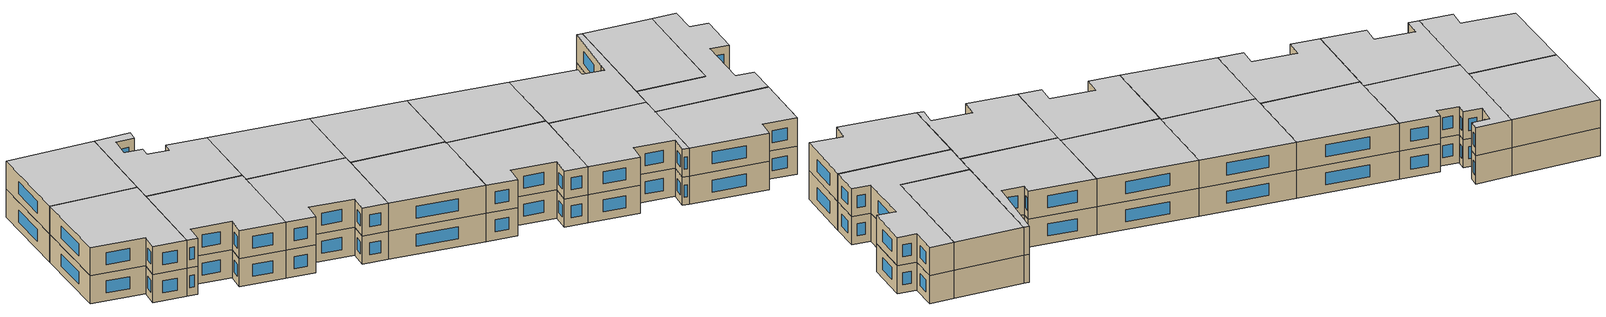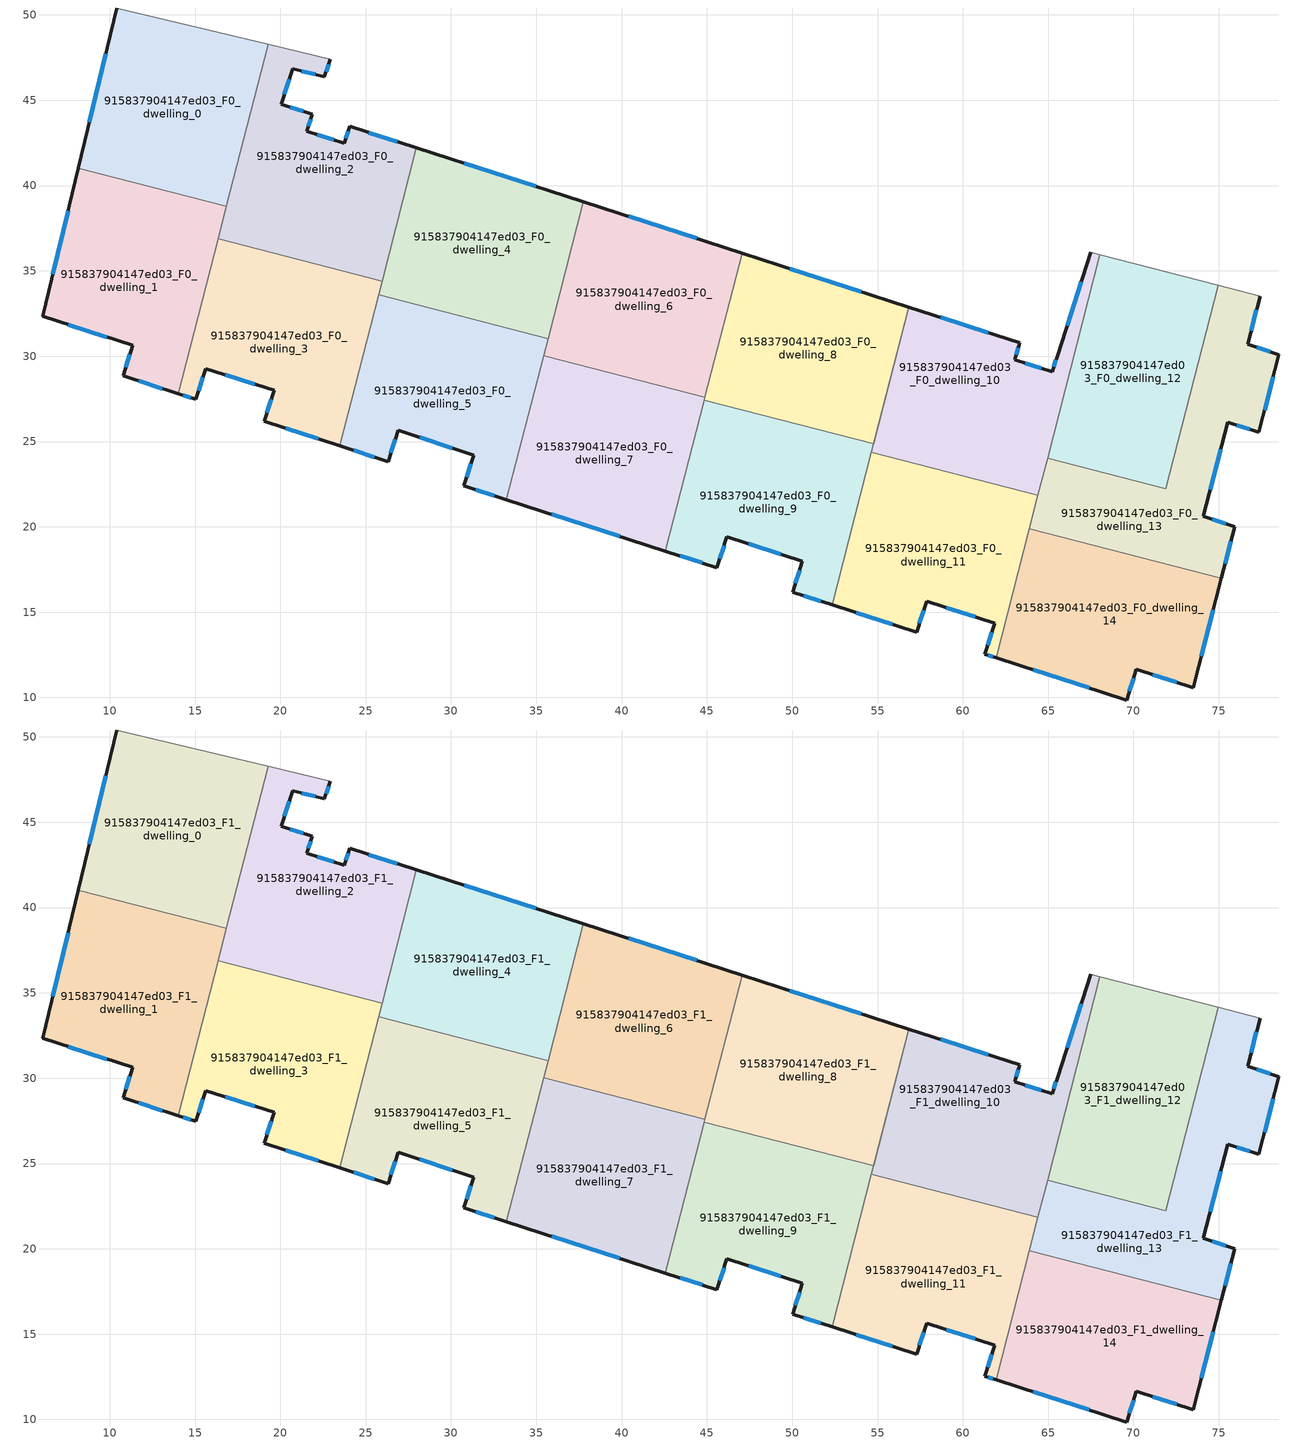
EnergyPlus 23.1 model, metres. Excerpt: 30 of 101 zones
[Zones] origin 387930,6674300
915837904147ed03_F0_dwelling_0
 floor ground (EU_floor_Construction): 19.29,48.27 16.84,38.78 8.16,41.01 10.42,50.41 z0
 wall outside (EU_wall_Construction): 10.42,50.41 8.16,41.01 z0:3
 wall to 915837904147ed03_F0_dwelling_1 (EU_wall_Construction): 8.16,41.01 16.84,38.78 z0:3
 wall adiabatic (EU_wall_Construction): 19.29,48.27 10.42,50.41 z0:3
 wall to 915837904147ed03_F0_dwelling_2 (EU_wall_Construction): 16.84,38.78 19.29,48.27 z0:3
 window (EU_Window_Construction): 9.78,47.72 8.81,43.7 z0.86:2.14
915837904147ed03_F0_dwelling_1
 floor ground (EU_floor_Construction): 16.84,38.78 14.01,27.8 10.78,28.85 11.35,30.63 6.06,32.34 8.16,41.01 z0
 wall outside (EU_wall_Construction): 8.16,41.01 6.06,32.34 11.35,30.63 10.78,28.85 14.01,27.8 z0:3
 wall to 915837904147ed03_F0_dwelling_3 (EU_wall_Construction): 14.01,27.8 16.35,36.88 z0:3
 wall to 915837904147ed03_F0_dwelling_2 (EU_wall_Construction): 16.35,36.88 16.84,38.77 z0:3
 window (EU_Window_Construction): 7.56,38.54 6.66,34.82 / 11.71,28.55 13.09,28.1 / 11.19,30.12 10.94,29.36 / 7.57,31.85 9.84,31.12 z0.86:2.14
915837904147ed03_F0_dwelling_10
 floor ground (EU_floor_Construction): 68.03,35.94 64.4,21.84 54.64,24.36 56.84,32.88 63.35,30.78 63.03,29.8 65.23,29.09 65.55,30.07 67.49,36.08 z0
 wall outside (EU_wall_Construction): 67.49,36.08 65.55,30.07 65.23,29.09 63.03,29.8 63.35,30.78 56.84,32.88 z0:3
 wall adiabatic (EU_wall_Construction): 68.03,35.94 67.49,36.08 z0:3
 wall to 915837904147ed03_F0_dwelling_11 (EU_wall_Construction): 54.64,24.36 64.4,21.84 z0:3
 wall to 915837904147ed03_F0_dwelling_12 (EU_wall_Construction): 64.96,24.03 68.03,35.94 z0:3
 wall to 915837904147ed03_F0_dwelling_9 (EU_wall_Construction): 56.84,32.88 54.64,24.36 z0:3
 wall to 915837904147ed03_F0_dwelling_13 (EU_wall_Construction): 64.4,21.84 64.96,24.03 z0:3
 window (EU_Window_Construction): 63.12,30.08 63.26,30.5 / 64.6,29.3 63.66,29.6 / 65.46,29.79 65.32,29.37 / 66.94,34.36 66.11,31.79 / 61.49,31.38 58.7,32.28 z0.86:2.14
915837904147ed03_F0_dwelling_11
 floor ground (EU_floor_Construction): 64.4,21.84 61.94,12.32 61.29,12.53 61.87,14.35 57.88,15.64 57.29,13.83 52.34,15.42 54.64,24.36 z0
 wall outside (EU_wall_Construction): 52.34,15.42 57.29,13.83 57.88,15.64 61.87,14.35 61.29,12.53 61.94,12.32 z0:3
 wall to 915837904147ed03_F0_dwelling_14 (EU_wall_Construction): 61.94,12.32 63.89,19.87 z0:3
 wall to 915837904147ed03_F0_dwelling_9 (EU_wall_Construction): 54.64,24.36 52.34,15.42 z0:3
 wall to 915837904147ed03_F0_dwelling_13 (EU_wall_Construction): 63.89,19.87 64.4,21.84 z0:3
 window (EU_Window_Construction): 61.71,13.83 61.46,13.05 / 59.02,15.27 60.73,14.72 / 57.46,14.34 57.71,15.12 / 53.75,14.97 55.88,14.28 / 61.48,12.47 61.76,12.38 z0.86:2.14
915837904147ed03_F0_dwelling_12
 floor ground (EU_floor_Construction): 74.96,34.15 71.89,22.24 64.96,24.03 68.03,35.94 z0
 wall to 915837904147ed03_F0_dwelling_13 (EU_wall_Construction): 64.96,24.03 71.89,22.24 74.96,34.15 z0:3
 wall adiabatic (EU_wall_Construction): 74.96,34.15 68.03,35.94 z0:3
915837904147ed03_F0_dwelling_13
 floor ground (EU_floor_Construction): 77.42,33.52 76.69,30.69 78.53,30.09 77.35,25.54 75.51,26.13 74.09,20.61 75.93,20.01 75.15,16.97 63.89,19.88 64.96,24.03 71.89,22.24 74.96,34.15 z0
 wall outside (EU_wall_Construction): 75.15,16.97 75.93,20.01 74.09,20.61 75.51,26.13 77.35,25.54 78.53,30.09 76.69,30.69 77.42,33.52 z0:3
 wall adiabatic (EU_wall_Construction): 77.42,33.52 74.96,34.15 z0:3
 wall to 915837904147ed03_F0_dwelling_14 (EU_wall_Construction): 63.89,19.88 75.15,16.97 z0:3
 window (EU_Window_Construction): 76.9,31.5 77.21,32.71 / 78,30.26 77.21,30.52 / 77.69,26.84 78.19,28.79 / 76.04,25.97 76.83,25.71 / 74.5,22.19 75.11,24.56 / 75.4,20.18 74.62,20.44 / 75.37,17.84 75.7,19.14 z0.86:2.14
915837904147ed03_F0_dwelling_14
 floor ground (EU_floor_Construction): 75.15,16.97 73.49,10.58 70.18,11.65 69.6,9.85 61.94,12.32 63.89,19.88 z0
 wall outside (EU_wall_Construction): 61.94,12.32 69.6,9.85 70.18,11.65 73.49,10.58 75.15,16.97 z0:3
 window (EU_Window_Construction): 73.97,12.4 74.67,15.15 / 71.12,11.34 72.55,10.88 / 69.76,10.36 70.01,11.13 / 64.13,11.62 67.41,10.56 z0.86:2.14
915837904147ed03_F0_dwelling_2
 floor ground (EU_floor_Construction): 22.92,47.39 22.59,46.38 20.72,46.84 20.05,44.76 21.87,44.18 21.55,43.18 23.74,42.48 24.07,43.47 27.98,42.2 25.97,34.4 16.35,36.88 19.29,48.27 z0
 wall outside (EU_wall_Construction): 27.98,42.2 24.07,43.47 23.74,42.48 21.55,43.18 21.87,44.18 20.05,44.76 20.72,46.84 22.59,46.38 22.92,47.39 z0:3
 wall to 915837904147ed03_F0_dwelling_3 (EU_wall_Construction): 16.35,36.88 25.97,34.4 z0:3
 wall adiabatic (EU_wall_Construction): 22.92,47.39 19.29,48.27 z0:3
 wall to 915837904147ed03_F0_dwelling_4 (EU_wall_Construction): 25.97,34.4 27.98,42.2 z0:3
 window (EU_Window_Construction): 22.68,46.67 22.82,47.1 / 21.25,46.71 22.05,46.51 / 20.24,45.36 20.53,46.24 / 21.35,44.35 20.57,44.6 / 21.64,43.46 21.78,43.89 / 23.12,42.68 22.18,42.98 / 23.97,43.19 23.84,42.76 / 26.86,42.57 25.18,43.11 z0.86:2.14
915837904147ed03_F0_dwelling_3
 floor ground (EU_floor_Construction): 25.97,34.4 23.48,24.75 19.04,26.18 19.63,27.99 15.63,29.28 15.04,27.47 14.01,27.8 16.35,36.88 z0
 wall outside (EU_wall_Construction): 14.01,27.8 15.04,27.47 15.63,29.28 19.63,27.99 19.04,26.18 23.48,24.75 z0:3
 wall to 915837904147ed03_F0_dwelling_5 (EU_wall_Construction): 23.48,24.75 25.76,33.6 z0:3
 wall to 915837904147ed03_F0_dwelling_4 (EU_wall_Construction): 25.76,33.59 25.97,34.4 z0:3
 window (EU_Window_Construction): 15.21,27.99 15.46,28.76 / 14.31,27.71 14.75,27.57 / 20.31,25.77 22.21,25.16 / 19.46,27.47 19.21,26.7 / 16.77,28.91 18.49,28.36 z0.86:2.14
915837904147ed03_F0_dwelling_4
 floor ground (EU_floor_Construction): 37.75,39.05 35.69,31.04 25.76,33.59 27.98,42.2 z0
 wall outside (EU_wall_Construction): 37.75,39.05 27.98,42.2 z0:3
 wall to 915837904147ed03_F0_dwelling_5 (EU_wall_Construction): 25.76,33.59 35.69,31.04 z0:3
 wall to 915837904147ed03_F0_dwelling_6 (EU_wall_Construction): 35.69,31.04 37.75,39.05 z0:3
 window (EU_Window_Construction): 34.96,39.95 30.77,41.3 z0.86:2.14
915837904147ed03_F0_dwelling_5
 floor ground (EU_floor_Construction): 35.69,31.04 33.25,21.59 30.74,22.4 31.33,24.21 26.9,25.65 26.32,23.83 23.48,24.75 25.76,33.59 z0
 wall outside (EU_wall_Construction): 23.48,24.75 26.32,23.83 26.9,25.65 31.33,24.21 30.74,22.4 33.25,21.59 z0:3
 wall to 915837904147ed03_F0_dwelling_7 (EU_wall_Construction): 33.25,21.59 35.43,30.03 z0:3
 wall to 915837904147ed03_F0_dwelling_6 (EU_wall_Construction): 35.43,30.03 35.69,31.03 z0:3
 window (EU_Window_Construction): 26.49,24.35 26.73,25.13 / 24.29,24.48 25.51,24.09 / 31.46,22.17 32.54,21.82 / 31.16,23.69 30.91,22.92 / 28.16,25.24 30.06,24.62 z0.86:2.14
915837904147ed03_F0_dwelling_6
 floor ground (EU_floor_Construction): 47.06,36.04 44.89,27.6 35.43,30.03 37.75,39.05 z0
 wall outside (EU_wall_Construction): 47.06,36.04 37.75,39.05 z0:3
 wall to 915837904147ed03_F0_dwelling_7 (EU_wall_Construction): 35.43,30.03 44.89,27.6 z0:3
 wall to 915837904147ed03_F0_dwelling_8 (EU_wall_Construction): 44.89,27.6 47.06,36.04 z0:3
 window (EU_Window_Construction): 44.4,36.9 40.41,38.19 z0.86:2.14
915837904147ed03_F0_dwelling_7
 floor ground (EU_floor_Construction): 44.89,27.6 42.56,18.58 33.25,21.59 35.43,30.03 z0
 wall outside (EU_wall_Construction): 33.25,21.59 42.56,18.58 z0:3
 wall to 915837904147ed03_F0_dwelling_9 (EU_wall_Construction): 42.56,18.58 44.84,27.43 z0:3
 wall to 915837904147ed03_F0_dwelling_8 (EU_wall_Construction): 44.84,27.43 44.89,27.6 z0:3
 window (EU_Window_Construction): 35.91,20.73 39.9,19.44 z0.86:2.14
915837904147ed03_F0_dwelling_8
 floor ground (EU_floor_Construction): 56.84,32.88 54.77,24.87 44.84,27.43 47.06,36.04 z0
 wall outside (EU_wall_Construction): 56.84,32.88 47.06,36.04 z0:3
 wall to 915837904147ed03_F0_dwelling_9 (EU_wall_Construction): 44.84,27.43 54.77,24.87 56.84,32.88 z0:3
 window (EU_Window_Construction): 54.05,33.79 49.86,35.14 z0.86:2.14
915837904147ed03_F0_dwelling_9
 floor ground (EU_floor_Construction): 54.77,24.87 52.34,15.42 50.02,16.17 50.6,17.99 46.17,19.42 45.59,17.61 42.56,18.58 44.84,27.43 z0
 wall outside (EU_wall_Construction): 42.56,18.58 45.59,17.61 46.17,19.42 50.6,17.99 50.02,16.17 52.34,15.42 z0:3
 window (EU_Window_Construction): 43.43,18.3 44.72,17.89 / 50.68,15.96 51.67,15.64 / 50.43,17.47 50.18,16.69 / 47.44,19.01 49.34,18.4 / 45.75,18.12 46.01,18.9 z0.86:2.14
915837904147ed03_F1_dwelling_0
 floor to 915837904147ed03_F0_dwelling_0 (EU_floor_Construction): 19.29,48.27 16.84,38.78 8.16,41.01 10.42,50.41 z3
 wall outside (EU_wall_Construction): 10.42,50.41 8.16,41.01 z3:6
 wall to 915837904147ed03_F1_dwelling_1 (EU_wall_Construction): 8.16,41.01 16.84,38.78 z3:6
 wall adiabatic (EU_wall_Construction): 19.29,48.27 10.42,50.41 z3:6
 wall to 915837904147ed03_F1_dwelling_2 (EU_wall_Construction): 16.84,38.78 19.29,48.27 z3:6
 window (EU_Window_Construction): 9.78,47.72 8.81,43.7 z3.86:5.14
 ceiling to 915837904147ed03_F2_dwelling_0 (EU_floor_Construction): 16.84,38.78 19.29,48.27 10.42,50.41 8.16,41.01 z6
915837904147ed03_F1_dwelling_1
 floor to 915837904147ed03_F0_dwelling_1 (EU_floor_Construction): 16.84,38.78 14.01,27.8 10.78,28.85 11.35,30.63 6.06,32.34 8.16,41.01 z3
 wall outside (EU_wall_Construction): 8.16,41.01 6.06,32.34 11.35,30.63 10.78,28.85 14.01,27.8 z3:6
 wall to 915837904147ed03_F1_dwelling_3 (EU_wall_Construction): 14.01,27.8 16.35,36.88 z3:6
 wall to 915837904147ed03_F1_dwelling_2 (EU_wall_Construction): 16.35,36.88 16.84,38.77 z3:6
 window (EU_Window_Construction): 7.56,38.54 6.66,34.82 / 11.71,28.55 13.09,28.1 / 11.19,30.12 10.94,29.36 / 7.57,31.85 9.84,31.12 z3.86:5.14
 ceiling to 915837904147ed03_F2_dwelling_1 (EU_floor_Construction): 14.01,27.8 16.84,38.78 8.16,41.01 6.06,32.34 11.35,30.63 10.78,28.85 z6
915837904147ed03_F1_dwelling_10
 floor to 915837904147ed03_F0_dwelling_10 (EU_floor_Construction): 68.03,35.94 64.4,21.84 54.64,24.36 56.84,32.88 63.35,30.78 63.03,29.8 65.23,29.09 65.55,30.07 67.49,36.08 z3
 wall outside (EU_wall_Construction): 67.49,36.08 65.55,30.07 65.23,29.09 63.03,29.8 63.35,30.78 56.84,32.88 z3:6
 wall adiabatic (EU_wall_Construction): 68.03,35.94 67.49,36.08 z3:6
 wall to 915837904147ed03_F1_dwelling_11 (EU_wall_Construction): 54.64,24.36 64.4,21.84 z3:6
 wall to 915837904147ed03_F1_dwelling_12 (EU_wall_Construction): 64.96,24.03 68.03,35.94 z3:6
 wall to 915837904147ed03_F1_dwelling_9 (EU_wall_Construction): 56.84,32.88 54.64,24.36 z3:6
 wall to 915837904147ed03_F1_dwelling_13 (EU_wall_Construction): 64.4,21.84 64.96,24.03 z3:6
 window (EU_Window_Construction): 63.12,30.08 63.26,30.5 / 64.6,29.3 63.66,29.6 / 65.46,29.79 65.32,29.37 / 66.94,34.36 66.11,31.79 / 61.49,31.38 58.7,32.28 z3.86:5.14
 ceiling to 915837904147ed03_F2_dwelling_10 (EU_floor_Construction): 64.4,21.84 68.03,35.94 67.49,36.08 65.55,30.07 65.23,29.09 63.03,29.8 63.35,30.78 56.84,32.88 54.64,24.36 z6
915837904147ed03_F1_dwelling_11
 floor to 915837904147ed03_F0_dwelling_11 (EU_floor_Construction): 64.4,21.84 61.94,12.32 61.29,12.53 61.87,14.35 57.88,15.64 57.29,13.83 52.34,15.42 54.64,24.36 z3
 wall outside (EU_wall_Construction): 52.34,15.42 57.29,13.83 57.88,15.64 61.87,14.35 61.29,12.53 61.94,12.32 z3:6
 wall to 915837904147ed03_F1_dwelling_14 (EU_wall_Construction): 61.94,12.32 63.89,19.87 z3:6
 wall to 915837904147ed03_F1_dwelling_9 (EU_wall_Construction): 54.64,24.36 52.34,15.42 z3:6
 wall to 915837904147ed03_F1_dwelling_13 (EU_wall_Construction): 63.89,19.87 64.4,21.84 z3:6
 window (EU_Window_Construction): 61.71,13.83 61.46,13.05 / 59.02,15.27 60.73,14.72 / 57.46,14.34 57.71,15.12 / 53.75,14.97 55.88,14.28 / 61.48,12.47 61.76,12.38 z3.86:5.14
 ceiling to 915837904147ed03_F2_dwelling_11 (EU_floor_Construction): 61.94,12.32 64.4,21.84 54.64,24.36 52.34,15.42 57.29,13.83 57.88,15.64 61.87,14.35 61.29,12.53 z6
915837904147ed03_F1_dwelling_12
 floor to 915837904147ed03_F0_dwelling_12 (EU_floor_Construction): 74.96,34.15 71.89,22.24 64.96,24.03 68.03,35.94 z3
 wall to 915837904147ed03_F1_dwelling_13 (EU_wall_Construction): 64.96,24.03 71.89,22.24 74.96,34.15 z3:6
 wall adiabatic (EU_wall_Construction): 74.96,34.15 68.03,35.94 z3:6
 ceiling to 915837904147ed03_F2_dwelling_12 (EU_floor_Construction): 71.89,22.24 74.96,34.15 68.03,35.94 64.96,24.03 z6
915837904147ed03_F1_dwelling_13
 floor to 915837904147ed03_F0_dwelling_13 (EU_floor_Construction): 77.42,33.52 76.69,30.69 78.53,30.09 77.35,25.54 75.51,26.13 74.09,20.61 75.93,20.01 75.15,16.97 63.89,19.88 64.96,24.03 71.89,22.24 74.96,34.15 z3
 wall outside (EU_wall_Construction): 75.15,16.97 75.93,20.01 74.09,20.61 75.51,26.13 77.35,25.54 78.53,30.09 76.69,30.69 77.42,33.52 z3:6
 wall adiabatic (EU_wall_Construction): 77.42,33.52 74.96,34.15 z3:6
 wall to 915837904147ed03_F1_dwelling_14 (EU_wall_Construction): 63.89,19.88 75.15,16.97 z3:6
 window (EU_Window_Construction): 76.9,31.5 77.21,32.71 / 78,30.26 77.21,30.52 / 77.69,26.84 78.19,28.79 / 76.04,25.97 76.83,25.71 / 74.5,22.19 75.11,24.56 / 75.4,20.18 74.62,20.44 / 75.37,17.84 75.7,19.14 z3.86:5.14
 ceiling to 915837904147ed03_F2_dwelling_13 (EU_floor_Construction): 75.15,16.97 75.93,20.01 74.09,20.61 75.51,26.13 77.35,25.54 78.53,30.09 76.69,30.69 77.42,33.52 74.96,34.15 71.89,22.24 64.96,24.03 63.89,19.88 z6
915837904147ed03_F1_dwelling_14
 floor to 915837904147ed03_F0_dwelling_14 (EU_floor_Construction): 75.15,16.97 73.49,10.58 70.18,11.65 69.6,9.85 61.94,12.32 63.89,19.88 z3
 wall outside (EU_wall_Construction): 61.94,12.32 69.6,9.85 70.18,11.65 73.49,10.58 75.15,16.97 z3:6
 window (EU_Window_Construction): 73.97,12.4 74.67,15.15 / 71.12,11.34 72.55,10.88 / 69.76,10.36 70.01,11.13 / 64.13,11.62 67.41,10.56 z3.86:5.14
 ceiling to 915837904147ed03_F2_dwelling_14 (EU_floor_Construction): 73.49,10.58 75.15,16.97 63.89,19.88 61.94,12.32 69.6,9.85 70.18,11.65 z6
915837904147ed03_F1_dwelling_2
 floor to 915837904147ed03_F0_dwelling_2 (EU_floor_Construction): 22.92,47.39 22.59,46.38 20.72,46.84 20.05,44.76 21.87,44.18 21.55,43.18 23.74,42.48 24.07,43.47 27.98,42.2 25.97,34.4 16.35,36.88 19.29,48.27 z3
 wall outside (EU_wall_Construction): 27.98,42.2 24.07,43.47 23.74,42.48 21.55,43.18 21.87,44.18 20.05,44.76 20.72,46.84 22.59,46.38 22.92,47.39 z3:6
 wall to 915837904147ed03_F1_dwelling_3 (EU_wall_Construction): 16.35,36.88 25.97,34.4 z3:6
 wall adiabatic (EU_wall_Construction): 22.92,47.39 19.29,48.27 z3:6
 wall to 915837904147ed03_F1_dwelling_4 (EU_wall_Construction): 25.97,34.4 27.98,42.2 z3:6
 window (EU_Window_Construction): 22.68,46.67 22.82,47.1 / 21.25,46.71 22.05,46.51 / 20.24,45.36 20.53,46.24 / 21.35,44.35 20.57,44.6 / 21.64,43.46 21.78,43.89 / 23.12,42.68 22.18,42.98 / 23.97,43.19 23.84,42.76 / 26.86,42.57 25.18,43.11 z3.86:5.14
 ceiling to 915837904147ed03_F2_dwelling_2 (EU_floor_Construction): 25.97,34.4 27.98,42.2 24.07,43.47 23.74,42.48 21.55,43.18 21.87,44.18 20.05,44.76 20.72,46.84 22.59,46.38 22.92,47.39 19.29,48.27 16.35,36.88 z6
915837904147ed03_F1_dwelling_3
 floor to 915837904147ed03_F0_dwelling_3 (EU_floor_Construction): 25.97,34.4 23.48,24.75 19.04,26.18 19.63,27.99 15.63,29.28 15.04,27.47 14.01,27.8 16.35,36.88 z3
 wall outside (EU_wall_Construction): 14.01,27.8 15.04,27.47 15.63,29.28 19.63,27.99 19.04,26.18 23.48,24.75 z3:6
 wall to 915837904147ed03_F1_dwelling_5 (EU_wall_Construction): 23.48,24.75 25.76,33.6 z3:6
 wall to 915837904147ed03_F1_dwelling_4 (EU_wall_Construction): 25.76,33.59 25.97,34.4 z3:6
 window (EU_Window_Construction): 15.21,27.99 15.46,28.76 / 14.31,27.71 14.75,27.57 / 20.31,25.77 22.21,25.16 / 19.46,27.47 19.21,26.7 / 16.77,28.91 18.49,28.36 z3.86:5.14
 ceiling to 915837904147ed03_F2_dwelling_3 (EU_floor_Construction): 23.48,24.75 25.97,34.4 16.35,36.88 14.01,27.8 15.04,27.47 15.63,29.28 19.63,27.99 19.04,26.18 z6
915837904147ed03_F1_dwelling_4
 floor to 915837904147ed03_F0_dwelling_4 (EU_floor_Construction): 37.75,39.05 35.69,31.04 25.76,33.59 27.98,42.2 z3
 wall outside (EU_wall_Construction): 37.75,39.05 27.98,42.2 z3:6
 wall to 915837904147ed03_F1_dwelling_5 (EU_wall_Construction): 25.76,33.59 35.69,31.04 z3:6
 wall to 915837904147ed03_F1_dwelling_6 (EU_wall_Construction): 35.69,31.04 37.75,39.05 z3:6
 window (EU_Window_Construction): 34.96,39.95 30.77,41.3 z3.86:5.14
 ceiling to 915837904147ed03_F2_dwelling_4 (EU_floor_Construction): 35.69,31.04 37.75,39.05 27.98,42.2 25.76,33.59 z6
915837904147ed03_F1_dwelling_5
 floor to 915837904147ed03_F0_dwelling_5 (EU_floor_Construction): 35.69,31.04 33.25,21.59 30.74,22.4 31.33,24.21 26.9,25.65 26.32,23.83 23.48,24.75 25.76,33.59 z3
 wall outside (EU_wall_Construction): 23.48,24.75 26.32,23.83 26.9,25.65 31.33,24.21 30.74,22.4 33.25,21.59 z3:6
 wall to 915837904147ed03_F1_dwelling_7 (EU_wall_Construction): 33.25,21.59 35.43,30.03 z3:6
 wall to 915837904147ed03_F1_dwelling_6 (EU_wall_Construction): 35.43,30.03 35.69,31.03 z3:6
 window (EU_Window_Construction): 26.49,24.35 26.73,25.13 / 24.29,24.48 25.51,24.09 / 31.46,22.17 32.54,21.82 / 31.16,23.69 30.91,22.92 / 28.16,25.24 30.06,24.62 z3.86:5.14
 ceiling to 915837904147ed03_F2_dwelling_5 (EU_floor_Construction): 33.25,21.59 35.69,31.04 25.76,33.59 23.48,24.75 26.32,23.83 26.9,25.65 31.33,24.21 30.74,22.4 z6
915837904147ed03_F1_dwelling_6
 floor to 915837904147ed03_F0_dwelling_6 (EU_floor_Construction): 47.06,36.04 44.89,27.6 35.43,30.03 37.75,39.05 z3
 wall outside (EU_wall_Construction): 47.06,36.04 37.75,39.05 z3:6
 wall to 915837904147ed03_F1_dwelling_7 (EU_wall_Construction): 35.43,30.03 44.89,27.6 z3:6
 wall to 915837904147ed03_F1_dwelling_8 (EU_wall_Construction): 44.89,27.6 47.06,36.04 z3:6
 window (EU_Window_Construction): 44.4,36.9 40.41,38.19 z3.86:5.14
 ceiling to 915837904147ed03_F2_dwelling_6 (EU_floor_Construction): 44.89,27.6 47.06,36.04 37.75,39.05 35.43,30.03 z6
915837904147ed03_F1_dwelling_7
 floor to 915837904147ed03_F0_dwelling_7 (EU_floor_Construction): 44.89,27.6 42.56,18.58 33.25,21.59 35.43,30.03 z3
 wall outside (EU_wall_Construction): 33.25,21.59 42.56,18.58 z3:6
 wall to 915837904147ed03_F1_dwelling_9 (EU_wall_Construction): 42.56,18.58 44.84,27.43 z3:6
 wall to 915837904147ed03_F1_dwelling_8 (EU_wall_Construction): 44.84,27.43 44.89,27.6 z3:6
 window (EU_Window_Construction): 35.91,20.73 39.9,19.44 z3.86:5.14
 ceiling to 915837904147ed03_F2_dwelling_7 (EU_floor_Construction): 42.56,18.58 44.89,27.6 35.43,30.03 33.25,21.59 z6
915837904147ed03_F1_dwelling_8
 floor to 915837904147ed03_F0_dwelling_8 (EU_floor_Construction): 56.84,32.88 54.77,24.87 44.84,27.43 47.06,36.04 z3
 wall outside (EU_wall_Construction): 56.84,32.88 47.06,36.04 z3:6
 wall to 915837904147ed03_F1_dwelling_9 (EU_wall_Construction): 44.84,27.43 54.77,24.87 56.84,32.88 z3:6
 window (EU_Window_Construction): 54.05,33.79 49.86,35.14 z3.86:5.14
 ceiling to 915837904147ed03_F2_dwelling_8 (EU_floor_Construction): 54.77,24.87 56.84,32.88 47.06,36.04 44.84,27.43 z6
915837904147ed03_F1_dwelling_9
 floor to 915837904147ed03_F0_dwelling_9 (EU_floor_Construction): 54.77,24.87 52.34,15.42 50.02,16.17 50.6,17.99 46.17,19.42 45.59,17.61 42.56,18.58 44.84,27.43 z3
 wall outside (EU_wall_Construction): 42.56,18.58 45.59,17.61 46.17,19.42 50.6,17.99 50.02,16.17 52.34,15.42 z3:6
 window (EU_Window_Construction): 43.43,18.3 44.72,17.89 / 50.68,15.96 51.67,15.64 / 50.43,17.47 50.18,16.69 / 47.44,19.01 49.34,18.4 / 45.75,18.12 46.01,18.9 z3.86:5.14
 ceiling to 915837904147ed03_F2_dwelling_9 (EU_floor_Construction): 52.34,15.42 54.77,24.87 44.84,27.43 42.56,18.58 45.59,17.61 46.17,19.42 50.6,17.99 50.02,16.17 z6
[Building]
EU S2 Campaign: North Axis=0; Terrain=City; Solar Distribution=FullExterior
[Site:Location]
Helsinki-Vantaa.AP: Latitude=60.317; Longitude=24.963; Time Zone=2; Elevation=54.6
[SizingPeriod:WeatherFileDays]
AnnualSizingPeriod: Begin Month=1; Begin Day of Month=1; End Month=12; End Day of Month=31; Day of Week for Start Day=Monday; Use Weather File Daylight Saving Period=No; Use Weather File Rain and Snow Indicators=No
[MATERIAL]
EU_InternalMass_Material: Roughness=MediumRough; Thickness=0.1; Conductivity=1; Density=1800; Specific Heat=900; Thermal Absorptance=0.9; Solar Absorptance=0.7; Visible Absorptance=0.7
[MATERIAL:NOMASS] Roughness=MediumRough; Thermal Absorptance=0.9; Solar Absorptance=0.7; Visible Absorptance=0.7
Name | Thermal Resistance
EU_wall_NoMass | 5.91765
EU_floor_NoMass | 6.2875
[WINDOWMATERIAL:SIMPLEGLAZINGSYSTEM]
EU_Window_SimpleGlazing: UFactor=0.994035; Solar Heat Gain Coefficient=0.7; Visible Transmittance=0.7
[CONSTRUCTION]
EU_wall_Construction: EU_wall_NoMass
EU_floor_Construction: EU_floor_NoMass
EU_Window_Construction: EU_Window_SimpleGlazing
EU_InternalMass_Construction: EU_InternalMass_Material
[ZONE] Type=1; Multiplier=1; Ceiling Height=autocalculate; Floor Area=autocalculate; Part of Total Floor Area=Yes
Name | Volume
915837904147ed03_F0_dwelling_0; 915837904147ed03_F1_dwelling_0; 915837904147ed03_F0_dwelling_14; 915837904147ed03_F1_dwelling_14; 915837904147ed03_F0_dwelling_3; 915837904147ed03_F1_dwelling_3 | 264.026
915837904147ed03_F0_dwelling_1; 915837904147ed03_F1_dwelling_1 | 264.033
915837904147ed03_F0_dwelling_10; 915837904147ed03_F1_dwelling_10 | 264.039
915837904147ed03_F0_dwelling_11; 915837904147ed03_F1_dwelling_11 | 264.024
915837904147ed03_F0_dwelling_12; 915837904147ed03_F1_dwelling_12 | 264.059
915837904147ed03_F0_dwelling_13; 915837904147ed03_F1_dwelling_13 | 264.036
915837904147ed03_F0_dwelling_2; 915837904147ed03_F1_dwelling_2; 915837904147ed03_F0_dwelling_8; 915837904147ed03_F1_dwelling_8 | 264.042
915837904147ed03_F0_dwelling_4; 915837904147ed03_F1_dwelling_4 | 264.029
915837904147ed03_F0_dwelling_5; 915837904147ed03_F1_dwelling_5 | 264.018
915837904147ed03_F0_dwelling_6; 915837904147ed03_F1_dwelling_6 | 264.052
915837904147ed03_F0_dwelling_7; 915837904147ed03_F1_dwelling_7 | 264.041
915837904147ed03_F0_dwelling_9; 915837904147ed03_F1_dwelling_9 | 264.037
[INTERNALMASS] Construction=EU_InternalMass_Construction
Name | Zone or ZoneList | Surface Area
915837904147ed03_F0_dwelling_0_EU_InternalMass | 915837904147ed03_F0_dwelling_0 | 88.0093
915837904147ed03_F0_dwelling_1_EU_InternalMass | 915837904147ed03_F0_dwelling_1 | 88.0102
915837904147ed03_F0_dwelling_2_EU_InternalMass | 915837904147ed03_F0_dwelling_2 | 88.0131
915837904147ed03_F0_dwelling_3_EU_InternalMass | 915837904147ed03_F0_dwelling_3 | 88.0093
915837904147ed03_F0_dwelling_4_EU_InternalMass | 915837904147ed03_F0_dwelling_4 | 88.0096
915837904147ed03_F0_dwelling_5_EU_InternalMass | 915837904147ed03_F0_dwelling_5 | 88.0068
915837904147ed03_F0_dwelling_6_EU_InternalMass | 915837904147ed03_F0_dwelling_6 | 88.017
915837904147ed03_F0_dwelling_7_EU_InternalMass | 915837904147ed03_F0_dwelling_7 | 88.0111
915837904147ed03_F0_dwelling_8_EU_InternalMass | 915837904147ed03_F0_dwelling_8 | 88.0123
915837904147ed03_F0_dwelling_9_EU_InternalMass | 915837904147ed03_F0_dwelling_9 | 88.0158
915837904147ed03_F0_dwelling_10_EU_InternalMass | 915837904147ed03_F0_dwelling_10 | 88.0139
915837904147ed03_F0_dwelling_11_EU_InternalMass | 915837904147ed03_F0_dwelling_11 | 88.009
915837904147ed03_F0_dwelling_12_EU_InternalMass | 915837904147ed03_F0_dwelling_12 | 88.0194
915837904147ed03_F0_dwelling_13_EU_InternalMass | 915837904147ed03_F0_dwelling_13 | 88.0117
915837904147ed03_F0_dwelling_14_EU_InternalMass | 915837904147ed03_F0_dwelling_14 | 88.0078
915837904147ed03_F1_dwelling_0_EU_InternalMass | 915837904147ed03_F1_dwelling_0 | 88.0093
915837904147ed03_F1_dwelling_1_EU_InternalMass | 915837904147ed03_F1_dwelling_1 | 88.0102
915837904147ed03_F1_dwelling_2_EU_InternalMass | 915837904147ed03_F1_dwelling_2 | 88.0131
915837904147ed03_F1_dwelling_3_EU_InternalMass | 915837904147ed03_F1_dwelling_3 | 88.0093
915837904147ed03_F1_dwelling_4_EU_InternalMass | 915837904147ed03_F1_dwelling_4 | 88.0096
915837904147ed03_F1_dwelling_5_EU_InternalMass | 915837904147ed03_F1_dwelling_5 | 88.0068
915837904147ed03_F1_dwelling_6_EU_InternalMass | 915837904147ed03_F1_dwelling_6 | 88.017
915837904147ed03_F1_dwelling_7_EU_InternalMass | 915837904147ed03_F1_dwelling_7 | 88.0111
915837904147ed03_F1_dwelling_8_EU_InternalMass | 915837904147ed03_F1_dwelling_8 | 88.0123
915837904147ed03_F1_dwelling_9_EU_InternalMass | 915837904147ed03_F1_dwelling_9 | 88.0158
915837904147ed03_F1_dwelling_10_EU_InternalMass | 915837904147ed03_F1_dwelling_10 | 88.0139
915837904147ed03_F1_dwelling_11_EU_InternalMass | 915837904147ed03_F1_dwelling_11 | 88.009
915837904147ed03_F1_dwelling_12_EU_InternalMass | 915837904147ed03_F1_dwelling_12 | 88.0194
915837904147ed03_F1_dwelling_13_EU_InternalMass | 915837904147ed03_F1_dwelling_13 | 88.0117
915837904147ed03_F1_dwelling_14_EU_InternalMass | 915837904147ed03_F1_dwelling_14 | 88.0078
[OTHEREQUIPMENT] Fuel Type=Electricity; Design Level Calculation Method=Watts/Area; Power per Zone Floor Area=1; Fraction Latent=0; Fraction Radiant=0; Fraction Lost=0; Carbon Dioxide Generation Rate=0; EndUse Subcategory=EU_Step8_InternalGains
Name | Zone or ZoneList or Space or SpaceList | Schedule
EU_Step8_InternalGain_915837904147ed03_F0_dwelling_0_f000 | 915837904147ed03_F0_dwelling_0 | EU_Step8_GainSchedule_915837904147ed03_F0_dwelling_0_f000
EU_Step8_InternalGain_915837904147ed03_F0_dwelling_1_f000 | 915837904147ed03_F0_dwelling_1 | EU_Step8_GainSchedule_915837904147ed03_F0_dwelling_1_f000
EU_Step8_InternalGain_915837904147ed03_F0_dwelling_2_f000 | 915837904147ed03_F0_dwelling_2 | EU_Step8_GainSchedule_915837904147ed03_F0_dwelling_2_f000
EU_Step8_InternalGain_915837904147ed03_F0_dwelling_3_f000 | 915837904147ed03_F0_dwelling_3 | EU_Step8_GainSchedule_915837904147ed03_F0_dwelling_3_f000
EU_Step8_InternalGain_915837904147ed03_F0_dwelling_4_f000 | 915837904147ed03_F0_dwelling_4 | EU_Step8_GainSchedule_915837904147ed03_F0_dwelling_4_f000
EU_Step8_InternalGain_915837904147ed03_F0_dwelling_5_f000 | 915837904147ed03_F0_dwelling_5 | EU_Step8_GainSchedule_915837904147ed03_F0_dwelling_5_f000
EU_Step8_InternalGain_915837904147ed03_F0_dwelling_6_f000 | 915837904147ed03_F0_dwelling_6 | EU_Step8_GainSchedule_915837904147ed03_F0_dwelling_6_f000
EU_Step8_InternalGain_915837904147ed03_F0_dwelling_7_f000 | 915837904147ed03_F0_dwelling_7 | EU_Step8_GainSchedule_915837904147ed03_F0_dwelling_7_f000
EU_Step8_InternalGain_915837904147ed03_F0_dwelling_8_f000 | 915837904147ed03_F0_dwelling_8 | EU_Step8_GainSchedule_915837904147ed03_F0_dwelling_8_f000
EU_Step8_InternalGain_915837904147ed03_F0_dwelling_9_f000 | 915837904147ed03_F0_dwelling_9 | EU_Step8_GainSchedule_915837904147ed03_F0_dwelling_9_f000
EU_Step8_InternalGain_915837904147ed03_F0_dwelling_10_f000 | 915837904147ed03_F0_dwelling_10 | EU_Step8_GainSchedule_915837904147ed03_F0_dwelling_10_f000
EU_Step8_InternalGain_915837904147ed03_F0_dwelling_11_f000 | 915837904147ed03_F0_dwelling_11 | EU_Step8_GainSchedule_915837904147ed03_F0_dwelling_11_f000
EU_Step8_InternalGain_915837904147ed03_F0_dwelling_12_f000 | 915837904147ed03_F0_dwelling_12 | EU_Step8_GainSchedule_915837904147ed03_F0_dwelling_12_f000
EU_Step8_InternalGain_915837904147ed03_F0_dwelling_13_f000 | 915837904147ed03_F0_dwelling_13 | EU_Step8_GainSchedule_915837904147ed03_F0_dwelling_13_f000
EU_Step8_InternalGain_915837904147ed03_F0_dwelling_14_f000 | 915837904147ed03_F0_dwelling_14 | EU_Step8_GainSchedule_915837904147ed03_F0_dwelling_14_f000
EU_Step8_InternalGain_915837904147ed03_F1_dwelling_0_f000 | 915837904147ed03_F1_dwelling_0 | EU_Step8_GainSchedule_915837904147ed03_F1_dwelling_0_f000
EU_Step8_InternalGain_915837904147ed03_F1_dwelling_1_f000 | 915837904147ed03_F1_dwelling_1 | EU_Step8_GainSchedule_915837904147ed03_F1_dwelling_1_f000
EU_Step8_InternalGain_915837904147ed03_F1_dwelling_2_f000 | 915837904147ed03_F1_dwelling_2 | EU_Step8_GainSchedule_915837904147ed03_F1_dwelling_2_f000
EU_Step8_InternalGain_915837904147ed03_F1_dwelling_3_f000 | 915837904147ed03_F1_dwelling_3 | EU_Step8_GainSchedule_915837904147ed03_F1_dwelling_3_f000
EU_Step8_InternalGain_915837904147ed03_F1_dwelling_4_f000 | 915837904147ed03_F1_dwelling_4 | EU_Step8_GainSchedule_915837904147ed03_F1_dwelling_4_f000
EU_Step8_InternalGain_915837904147ed03_F1_dwelling_5_f000 | 915837904147ed03_F1_dwelling_5 | EU_Step8_GainSchedule_915837904147ed03_F1_dwelling_5_f000
EU_Step8_InternalGain_915837904147ed03_F1_dwelling_6_f000 | 915837904147ed03_F1_dwelling_6 | EU_Step8_GainSchedule_915837904147ed03_F1_dwelling_6_f000
EU_Step8_InternalGain_915837904147ed03_F1_dwelling_7_f000 | 915837904147ed03_F1_dwelling_7 | EU_Step8_GainSchedule_915837904147ed03_F1_dwelling_7_f000
EU_Step8_InternalGain_915837904147ed03_F1_dwelling_8_f000 | 915837904147ed03_F1_dwelling_8 | EU_Step8_GainSchedule_915837904147ed03_F1_dwelling_8_f000
EU_Step8_InternalGain_915837904147ed03_F1_dwelling_9_f000 | 915837904147ed03_F1_dwelling_9 | EU_Step8_GainSchedule_915837904147ed03_F1_dwelling_9_f000
EU_Step8_InternalGain_915837904147ed03_F1_dwelling_10_f000 | 915837904147ed03_F1_dwelling_10 | EU_Step8_GainSchedule_915837904147ed03_F1_dwelling_10_f000
EU_Step8_InternalGain_915837904147ed03_F1_dwelling_11_f000 | 915837904147ed03_F1_dwelling_11 | EU_Step8_GainSchedule_915837904147ed03_F1_dwelling_11_f000
EU_Step8_InternalGain_915837904147ed03_F1_dwelling_12_f000 | 915837904147ed03_F1_dwelling_12 | EU_Step8_GainSchedule_915837904147ed03_F1_dwelling_12_f000
EU_Step8_InternalGain_915837904147ed03_F1_dwelling_13_f000 | 915837904147ed03_F1_dwelling_13 | EU_Step8_GainSchedule_915837904147ed03_F1_dwelling_13_f000
EU_Step8_InternalGain_915837904147ed03_F1_dwelling_14_f000 | 915837904147ed03_F1_dwelling_14 | EU_Step8_GainSchedule_915837904147ed03_F1_dwelling_14_f000
[ZONEVENTILATION:DESIGNFLOWRATE] Schedule=EU_AlwaysOn; Design Flow Rate Calculation Method=AirChanges/Hour; Air Changes per Hour=0.596421; Ventilation Type=Natural; Fan Pressure Rise=0; Fan Total Efficiency=1; Constant Term Coefficient=1; Temperature Term Coefficient=0; Velocity Term Coefficient=0; Velocity Squared Term Coefficient=0; Minimum Indoor Temperature=-100; Maximum Indoor Temperature=100; Delta Temperature=-100; Minimum Outdoor Temperature=-100; Maximum Outdoor Temperature=100; Maximum Wind Speed=40
Name | Zone or ZoneList or Space or SpaceList
EU_ConstantAir_915837904147ed03_F0_dwelling_0 | 915837904147ed03_F0_dwelling_0
EU_ConstantAir_915837904147ed03_F0_dwelling_1 | 915837904147ed03_F0_dwelling_1
EU_ConstantAir_915837904147ed03_F0_dwelling_2 | 915837904147ed03_F0_dwelling_2
EU_ConstantAir_915837904147ed03_F0_dwelling_3 | 915837904147ed03_F0_dwelling_3
EU_ConstantAir_915837904147ed03_F0_dwelling_4 | 915837904147ed03_F0_dwelling_4
EU_ConstantAir_915837904147ed03_F0_dwelling_5 | 915837904147ed03_F0_dwelling_5
EU_ConstantAir_915837904147ed03_F0_dwelling_6 | 915837904147ed03_F0_dwelling_6
EU_ConstantAir_915837904147ed03_F0_dwelling_7 | 915837904147ed03_F0_dwelling_7
EU_ConstantAir_915837904147ed03_F0_dwelling_8 | 915837904147ed03_F0_dwelling_8
EU_ConstantAir_915837904147ed03_F0_dwelling_9 | 915837904147ed03_F0_dwelling_9
EU_ConstantAir_915837904147ed03_F0_dwelling_10 | 915837904147ed03_F0_dwelling_10
EU_ConstantAir_915837904147ed03_F0_dwelling_11 | 915837904147ed03_F0_dwelling_11
EU_ConstantAir_915837904147ed03_F0_dwelling_12 | 915837904147ed03_F0_dwelling_12
EU_ConstantAir_915837904147ed03_F0_dwelling_13 | 915837904147ed03_F0_dwelling_13
EU_ConstantAir_915837904147ed03_F0_dwelling_14 | 915837904147ed03_F0_dwelling_14
EU_ConstantAir_915837904147ed03_F1_dwelling_0 | 915837904147ed03_F1_dwelling_0
EU_ConstantAir_915837904147ed03_F1_dwelling_1 | 915837904147ed03_F1_dwelling_1
EU_ConstantAir_915837904147ed03_F1_dwelling_2 | 915837904147ed03_F1_dwelling_2
EU_ConstantAir_915837904147ed03_F1_dwelling_3 | 915837904147ed03_F1_dwelling_3
EU_ConstantAir_915837904147ed03_F1_dwelling_4 | 915837904147ed03_F1_dwelling_4
EU_ConstantAir_915837904147ed03_F1_dwelling_5 | 915837904147ed03_F1_dwelling_5
EU_ConstantAir_915837904147ed03_F1_dwelling_6 | 915837904147ed03_F1_dwelling_6
EU_ConstantAir_915837904147ed03_F1_dwelling_7 | 915837904147ed03_F1_dwelling_7
EU_ConstantAir_915837904147ed03_F1_dwelling_8 | 915837904147ed03_F1_dwelling_8
EU_ConstantAir_915837904147ed03_F1_dwelling_9 | 915837904147ed03_F1_dwelling_9
EU_ConstantAir_915837904147ed03_F1_dwelling_10 | 915837904147ed03_F1_dwelling_10
EU_ConstantAir_915837904147ed03_F1_dwelling_11 | 915837904147ed03_F1_dwelling_11
EU_ConstantAir_915837904147ed03_F1_dwelling_12 | 915837904147ed03_F1_dwelling_12
EU_ConstantAir_915837904147ed03_F1_dwelling_13 | 915837904147ed03_F1_dwelling_13
EU_ConstantAir_915837904147ed03_F1_dwelling_14 | 915837904147ed03_F1_dwelling_14
[HVACTEMPLATE:THERMOSTAT] Constant Heating Setpoint=20; Constant Cooling Setpoint=50
EU_HeatOnly_915837904147ed03_F0_dwelling_0; EU_HeatOnly_915837904147ed03_F0_dwelling_1; EU_HeatOnly_915837904147ed03_F0_dwelling_2; EU_HeatOnly_915837904147ed03_F0_dwelling_3; EU_HeatOnly_915837904147ed03_F0_dwelling_4; EU_HeatOnly_915837904147ed03_F0_dwelling_5; EU_HeatOnly_915837904147ed03_F0_dwelling_6; EU_HeatOnly_915837904147ed03_F0_dwelling_7; EU_HeatOnly_915837904147ed03_F0_dwelling_8; EU_HeatOnly_915837904147ed03_F0_dwelling_9; EU_HeatOnly_915837904147ed03_F0_dwelling_10; EU_HeatOnly_915837904147ed03_F0_dwelling_11; EU_HeatOnly_915837904147ed03_F0_dwelling_12; EU_HeatOnly_915837904147ed03_F0_dwelling_13; EU_HeatOnly_915837904147ed03_F0_dwelling_14; EU_HeatOnly_915837904147ed03_F1_dwelling_0; EU_HeatOnly_915837904147ed03_F1_dwelling_1; EU_HeatOnly_915837904147ed03_F1_dwelling_2; EU_HeatOnly_915837904147ed03_F1_dwelling_3; EU_HeatOnly_915837904147ed03_F1_dwelling_4; EU_HeatOnly_915837904147ed03_F1_dwelling_5; EU_HeatOnly_915837904147ed03_F1_dwelling_6; EU_HeatOnly_915837904147ed03_F1_dwelling_7; EU_HeatOnly_915837904147ed03_F1_dwelling_8; EU_HeatOnly_915837904147ed03_F1_dwelling_9; EU_HeatOnly_915837904147ed03_F1_dwelling_10; EU_HeatOnly_915837904147ed03_F1_dwelling_11; EU_HeatOnly_915837904147ed03_F1_dwelling_12; EU_HeatOnly_915837904147ed03_F1_dwelling_13; EU_HeatOnly_915837904147ed03_F1_dwelling_14; EU_HeatOnly_915837904147ed03_F2_dwelling_0; EU_HeatOnly_915837904147ed03_F2_dwelling_1; EU_HeatOnly_915837904147ed03_F2_dwelling_2; EU_HeatOnly_915837904147ed03_F2_dwelling_3; EU_HeatOnly_915837904147ed03_F2_dwelling_4; EU_HeatOnly_915837904147ed03_F2_dwelling_5; EU_HeatOnly_915837904147ed03_F2_dwelling_6; EU_HeatOnly_915837904147ed03_F2_dwelling_7; EU_HeatOnly_915837904147ed03_F2_dwelling_8; EU_HeatOnly_915837904147ed03_F2_dwelling_9; EU_HeatOnly_915837904147ed03_F2_dwelling_10; EU_HeatOnly_915837904147ed03_F2_dwelling_11; EU_HeatOnly_915837904147ed03_F2_dwelling_12; EU_HeatOnly_915837904147ed03_F2_dwelling_13; EU_HeatOnly_915837904147ed03_F2_dwelling_14; EU_HeatOnly_915837904147ed03_F3_dwelling_0; EU_HeatOnly_915837904147ed03_F3_dwelling_1; EU_HeatOnly_915837904147ed03_F3_dwelling_2; EU_HeatOnly_915837904147ed03_F3_dwelling_3; EU_HeatOnly_915837904147ed03_F3_dwelling_4; EU_HeatOnly_915837904147ed03_F3_dwelling_5; EU_HeatOnly_915837904147ed03_F3_dwelling_6; EU_HeatOnly_915837904147ed03_F3_dwelling_7; EU_HeatOnly_915837904147ed03_F3_dwelling_8; EU_HeatOnly_915837904147ed03_F3_dwelling_9; EU_HeatOnly_915837904147ed03_F3_dwelling_10; EU_HeatOnly_915837904147ed03_F3_dwelling_11; EU_HeatOnly_915837904147ed03_F3_dwelling_12; EU_HeatOnly_915837904147ed03_F3_dwelling_13; EU_HeatOnly_915837904147ed03_F4_dwelling_0; EU_HeatOnly_915837904147ed03_F4_dwelling_1; EU_HeatOnly_915837904147ed03_F4_dwelling_2; EU_HeatOnly_915837904147ed03_F4_dwelling_3; EU_HeatOnly_915837904147ed03_F4_dwelling_4; EU_HeatOnly_915837904147ed03_F4_dwelling_5; EU_HeatOnly_915837904147ed03_F4_dwelling_6; EU_HeatOnly_915837904147ed03_F4_dwelling_7; EU_HeatOnly_915837904147ed03_F4_dwelling_8; EU_HeatOnly_915837904147ed03_F4_dwelling_9; EU_HeatOnly_915837904147ed03_F4_dwelling_10; EU_HeatOnly_915837904147ed03_F4_dwelling_11; EU_HeatOnly_915837904147ed03_F4_dwelling_12; EU_HeatOnly_915837904147ed03_F4_dwelling_13; EU_HeatOnly_915837904147ed03_F5_dwelling_0; EU_HeatOnly_915837904147ed03_F5_dwelling_1; EU_HeatOnly_915837904147ed03_F5_dwelling_2; EU_HeatOnly_915837904147ed03_F5_dwelling_3; EU_HeatOnly_915837904147ed03_F5_dwelling_4; EU_HeatOnly_915837904147ed03_F5_dwelling_5; EU_HeatOnly_915837904147ed03_F5_dwelling_6; EU_HeatOnly_915837904147ed03_F5_dwelling_7; EU_HeatOnly_915837904147ed03_F5_dwelling_8; EU_HeatOnly_915837904147ed03_F5_dwelling_9; EU_HeatOnly_915837904147ed03_F5_dwelling_10; EU_HeatOnly_915837904147ed03_F5_dwelling_11; EU_HeatOnly_915837904147ed03_F5_dwelling_12
[HVACTEMPLATE:ZONE:IDEALLOADSAIRSYSTEM] System Availability Schedule=EU_AlwaysOn; Maximum Heating Supply Air Temperature=50; Minimum Cooling Supply Air Temperature=13; Maximum Heating Supply Air Humidity Ratio=0.0156; Minimum Cooling Supply Air Humidity Ratio=0.0077; Heating Limit=NoLimit; Cooling Limit=NoLimit; Heating Availability Schedule=EU_AlwaysOn; Cooling Availability Schedule=EU_CoolingOff; Dehumidification Control Type=ConstantSensibleHeatRatio; Cooling Sensible Heat Ratio=0.7; Dehumidification Setpoint=60; Humidification Control Type=None; Humidification Setpoint=30; Outdoor Air Method=None; Outdoor Air Flow Rate per Person=0.00944; Outdoor Air Flow Rate per Zone Floor Area=0; Outdoor Air Flow Rate per Zone=0; Demand Controlled Ventilation Type=None; Outdoor Air Economizer Type=NoEconomizer; Heat Recovery Type=None; Sensible Heat Recovery Effectiveness=0.7; Latent Heat Recovery Effectiveness=0.65
Name | Template Thermostat
915837904147ed03_F0_dwelling_0 | EU_HeatOnly_915837904147ed03_F0_dwelling_0
915837904147ed03_F0_dwelling_1 | EU_HeatOnly_915837904147ed03_F0_dwelling_1
915837904147ed03_F0_dwelling_2 | EU_HeatOnly_915837904147ed03_F0_dwelling_2
915837904147ed03_F0_dwelling_3 | EU_HeatOnly_915837904147ed03_F0_dwelling_3
915837904147ed03_F0_dwelling_4 | EU_HeatOnly_915837904147ed03_F0_dwelling_4
915837904147ed03_F0_dwelling_5 | EU_HeatOnly_915837904147ed03_F0_dwelling_5
915837904147ed03_F0_dwelling_6 | EU_HeatOnly_915837904147ed03_F0_dwelling_6
915837904147ed03_F0_dwelling_7 | EU_HeatOnly_915837904147ed03_F0_dwelling_7
915837904147ed03_F0_dwelling_8 | EU_HeatOnly_915837904147ed03_F0_dwelling_8
915837904147ed03_F0_dwelling_9 | EU_HeatOnly_915837904147ed03_F0_dwelling_9
915837904147ed03_F0_dwelling_10 | EU_HeatOnly_915837904147ed03_F0_dwelling_10
915837904147ed03_F0_dwelling_11 | EU_HeatOnly_915837904147ed03_F0_dwelling_11
915837904147ed03_F0_dwelling_12 | EU_HeatOnly_915837904147ed03_F0_dwelling_12
915837904147ed03_F0_dwelling_13 | EU_HeatOnly_915837904147ed03_F0_dwelling_13
915837904147ed03_F0_dwelling_14 | EU_HeatOnly_915837904147ed03_F0_dwelling_14
915837904147ed03_F1_dwelling_0 | EU_HeatOnly_915837904147ed03_F1_dwelling_0
915837904147ed03_F1_dwelling_1 | EU_HeatOnly_915837904147ed03_F1_dwelling_1
915837904147ed03_F1_dwelling_2 | EU_HeatOnly_915837904147ed03_F1_dwelling_2
915837904147ed03_F1_dwelling_3 | EU_HeatOnly_915837904147ed03_F1_dwelling_3
915837904147ed03_F1_dwelling_4 | EU_HeatOnly_915837904147ed03_F1_dwelling_4
915837904147ed03_F1_dwelling_5 | EU_HeatOnly_915837904147ed03_F1_dwelling_5
915837904147ed03_F1_dwelling_6 | EU_HeatOnly_915837904147ed03_F1_dwelling_6
915837904147ed03_F1_dwelling_7 | EU_HeatOnly_915837904147ed03_F1_dwelling_7
915837904147ed03_F1_dwelling_8 | EU_HeatOnly_915837904147ed03_F1_dwelling_8
915837904147ed03_F1_dwelling_9 | EU_HeatOnly_915837904147ed03_F1_dwelling_9
915837904147ed03_F1_dwelling_10 | EU_HeatOnly_915837904147ed03_F1_dwelling_10
915837904147ed03_F1_dwelling_11 | EU_HeatOnly_915837904147ed03_F1_dwelling_11
915837904147ed03_F1_dwelling_12 | EU_HeatOnly_915837904147ed03_F1_dwelling_12
915837904147ed03_F1_dwelling_13 | EU_HeatOnly_915837904147ed03_F1_dwelling_13
915837904147ed03_F1_dwelling_14 | EU_HeatOnly_915837904147ed03_F1_dwelling_14
[SIZING:ZONE] Zone Cooling Design Supply Air Temperature Input Method=SupplyAirTemperature; Zone Cooling Design Supply Air Temperature=13; Zone Heating Design Supply Air Temperature Input Method=SupplyAirTemperature; Zone Heating Design Supply Air Temperature=50; Zone Cooling Design Supply Air Humidity Ratio=0.008; Zone Heating Design Supply Air Humidity Ratio=0.008; Cooling Design Air Flow Method=DesignDay; Cooling Design Air Flow Rate=0; Cooling Minimum Air Flow per Zone Floor Area=0.000762; Cooling Minimum Air Flow=0; Cooling Minimum Air Flow Fraction=0.2; Heating Design Air Flow Method=DesignDay; Heating Design Air Flow Rate=0; Heating Maximum Air Flow per Zone Floor Area=0.002032; Heating Maximum Air Flow=0.141576; Heating Maximum Air Flow Fraction=0.3; Account for Dedicated Outdoor Air System=No; Dedicated Outdoor Air System Control Strategy=NeutralSupplyAir; Dedicated Outdoor Air Low Setpoint Temperature for Design=autosize; Dedicated Outdoor Air High Setpoint Temperature for Design=autosize; Zone Load Sizing Method=Sensible Load Only No Latent Load; Zone Latent Cooling Design Supply Air Humidity Ratio Input Method=HumidityRatioDifference; Zone Cooling Design Supply Air Humidity Ratio Difference=0.005; Zone Latent Heating Design Supply Air Humidity Ratio Input Method=HumidityRatioDifference; Zone Humidification Design Supply Air Humidity Ratio Difference=0.005
915837904147ed03_F0_dwelling_0; 915837904147ed03_F0_dwelling_1; 915837904147ed03_F0_dwelling_2; 915837904147ed03_F0_dwelling_3; 915837904147ed03_F0_dwelling_4; 915837904147ed03_F0_dwelling_5; 915837904147ed03_F0_dwelling_6; 915837904147ed03_F0_dwelling_7; 915837904147ed03_F0_dwelling_8; 915837904147ed03_F0_dwelling_9; 915837904147ed03_F0_dwelling_10; 915837904147ed03_F0_dwelling_11; 915837904147ed03_F0_dwelling_12; 915837904147ed03_F0_dwelling_13; 915837904147ed03_F0_dwelling_14; 915837904147ed03_F1_dwelling_0; 915837904147ed03_F1_dwelling_1; 915837904147ed03_F1_dwelling_2; 915837904147ed03_F1_dwelling_3; 915837904147ed03_F1_dwelling_4; 915837904147ed03_F1_dwelling_5; 915837904147ed03_F1_dwelling_6; 915837904147ed03_F1_dwelling_7; 915837904147ed03_F1_dwelling_8; 915837904147ed03_F1_dwelling_9; 915837904147ed03_F1_dwelling_10; 915837904147ed03_F1_dwelling_11; 915837904147ed03_F1_dwelling_12; 915837904147ed03_F1_dwelling_13; 915837904147ed03_F1_dwelling_14
[SCHEDULE:CONSTANT]
Name | Hourly Value
EU_AlwaysOn | 1
EU_CoolingOff | 0
[SCHEDULE:FILE] Column Number=1; Rows to Skip at Top=0; Number of Hours of Data=8760; Column Separator=Comma; Interpolate to Timestep=No; Minutes per Item=60; Adjust Schedule for Daylight Savings=Yes
Name | File
EU_Step8_GainSchedule_915837904147ed03_F0_dwelling_0_f000 | ../../schedules/915837904147ed03/915837904147ed03_F0_dwelling_0_f000_gain.csv
EU_Step8_GainSchedule_915837904147ed03_F0_dwelling_1_f000 | ../../schedules/915837904147ed03/915837904147ed03_F0_dwelling_1_f000_gain.csv
EU_Step8_GainSchedule_915837904147ed03_F0_dwelling_2_f000 | ../../schedules/915837904147ed03/915837904147ed03_F0_dwelling_2_f000_gain.csv
EU_Step8_GainSchedule_915837904147ed03_F0_dwelling_3_f000 | ../../schedules/915837904147ed03/915837904147ed03_F0_dwelling_3_f000_gain.csv
EU_Step8_GainSchedule_915837904147ed03_F0_dwelling_4_f000 | ../../schedules/915837904147ed03/915837904147ed03_F0_dwelling_4_f000_gain.csv
EU_Step8_GainSchedule_915837904147ed03_F0_dwelling_5_f000 | ../../schedules/915837904147ed03/915837904147ed03_F0_dwelling_5_f000_gain.csv
EU_Step8_GainSchedule_915837904147ed03_F0_dwelling_6_f000 | ../../schedules/915837904147ed03/915837904147ed03_F0_dwelling_6_f000_gain.csv
EU_Step8_GainSchedule_915837904147ed03_F0_dwelling_7_f000 | ../../schedules/915837904147ed03/915837904147ed03_F0_dwelling_7_f000_gain.csv
EU_Step8_GainSchedule_915837904147ed03_F0_dwelling_8_f000 | ../../schedules/915837904147ed03/915837904147ed03_F0_dwelling_8_f000_gain.csv
EU_Step8_GainSchedule_915837904147ed03_F0_dwelling_9_f000 | ../../schedules/915837904147ed03/915837904147ed03_F0_dwelling_9_f000_gain.csv
EU_Step8_GainSchedule_915837904147ed03_F0_dwelling_10_f000 | ../../schedules/915837904147ed03/915837904147ed03_F0_dwelling_10_f000_gain.csv
EU_Step8_GainSchedule_915837904147ed03_F0_dwelling_11_f000 | ../../schedules/915837904147ed03/915837904147ed03_F0_dwelling_11_f000_gain.csv
EU_Step8_GainSchedule_915837904147ed03_F0_dwelling_12_f000 | ../../schedules/915837904147ed03/915837904147ed03_F0_dwelling_12_f000_gain.csv
EU_Step8_GainSchedule_915837904147ed03_F0_dwelling_13_f000 | ../../schedules/915837904147ed03/915837904147ed03_F0_dwelling_13_f000_gain.csv
EU_Step8_GainSchedule_915837904147ed03_F0_dwelling_14_f000 | ../../schedules/915837904147ed03/915837904147ed03_F0_dwelling_14_f000_gain.csv
EU_Step8_GainSchedule_915837904147ed03_F1_dwelling_0_f000 | ../../schedules/915837904147ed03/915837904147ed03_F1_dwelling_0_f000_gain.csv
EU_Step8_GainSchedule_915837904147ed03_F1_dwelling_1_f000 | ../../schedules/915837904147ed03/915837904147ed03_F1_dwelling_1_f000_gain.csv
EU_Step8_GainSchedule_915837904147ed03_F1_dwelling_2_f000 | ../../schedules/915837904147ed03/915837904147ed03_F1_dwelling_2_f000_gain.csv
EU_Step8_GainSchedule_915837904147ed03_F1_dwelling_3_f000 | ../../schedules/915837904147ed03/915837904147ed03_F1_dwelling_3_f000_gain.csv
EU_Step8_GainSchedule_915837904147ed03_F1_dwelling_4_f000 | ../../schedules/915837904147ed03/915837904147ed03_F1_dwelling_4_f000_gain.csv
EU_Step8_GainSchedule_915837904147ed03_F1_dwelling_5_f000 | ../../schedules/915837904147ed03/915837904147ed03_F1_dwelling_5_f000_gain.csv
EU_Step8_GainSchedule_915837904147ed03_F1_dwelling_6_f000 | ../../schedules/915837904147ed03/915837904147ed03_F1_dwelling_6_f000_gain.csv
EU_Step8_GainSchedule_915837904147ed03_F1_dwelling_7_f000 | ../../schedules/915837904147ed03/915837904147ed03_F1_dwelling_7_f000_gain.csv
EU_Step8_GainSchedule_915837904147ed03_F1_dwelling_8_f000 | ../../schedules/915837904147ed03/915837904147ed03_F1_dwelling_8_f000_gain.csv
EU_Step8_GainSchedule_915837904147ed03_F1_dwelling_9_f000 | ../../schedules/915837904147ed03/915837904147ed03_F1_dwelling_9_f000_gain.csv
EU_Step8_GainSchedule_915837904147ed03_F1_dwelling_10_f000 | ../../schedules/915837904147ed03/915837904147ed03_F1_dwelling_10_f000_gain.csv
EU_Step8_GainSchedule_915837904147ed03_F1_dwelling_11_f000 | ../../schedules/915837904147ed03/915837904147ed03_F1_dwelling_11_f000_gain.csv
EU_Step8_GainSchedule_915837904147ed03_F1_dwelling_12_f000 | ../../schedules/915837904147ed03/915837904147ed03_F1_dwelling_12_f000_gain.csv
EU_Step8_GainSchedule_915837904147ed03_F1_dwelling_13_f000 | ../../schedules/915837904147ed03/915837904147ed03_F1_dwelling_13_f000_gain.csv
EU_Step8_GainSchedule_915837904147ed03_F1_dwelling_14_f000 | ../../schedules/915837904147ed03/915837904147ed03_F1_dwelling_14_f000_gain.csv
